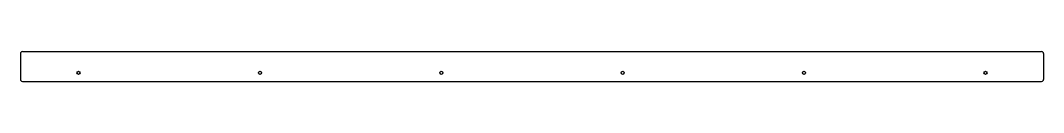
# Model space of a CAD drawing. Extents: x 0 to 66.1, y 0 to 1.9.
import ezdxf

# ---------------------------------------------------------------- set-up
doc = ezdxf.new("R2010")
doc.units = 0
doc.header["$LTSCALE"] = 1.87
doc.layers.get('0').update_dxf_attribs({"linetype": 'CONTINUOUS'})
doc.layers.add('DTM_AXES', color=7, linetype='CONTINUOUS')

msp = doc.modelspace()

# ---------------------------------------------------------------- linework, layer by layer
at = {"color": 3, "linetype": 'CONTINUOUS'}
for p, q in [((0, 1.792), (0, 1.078)), ((0.125, 1.917), (65.949, 1.917)), ((66.074, 1.792), (66.074, 1.078)), ((0, 1.004), (0, 0.125)), ((66.074, 1.004), (66.074, 0.125)), ((0.125, 0), (65.949, 0))]:
    msp.add_line(p, q, dxfattribs=at)
for centre, start, end in [((0.125, 1.792), 90, 180), ((65.949, 1.792), 0, 90), ((0.125, 0.125), 180, 270), ((65.949, 0.125), 270, 0)]:
    msp.add_arc(centre, 0.125, start, end, dxfattribs=at)
at = {"layer": 'DTM_AXES', "color": 3, "linetype": 'CONTINUOUS'}
for p, q in [((0, 1.078), (0, 1.004)), ((66.074, 1.078), (66.074, 1.004))]:
    msp.add_line(p, q, dxfattribs=at)
for centre in [(3.75, 0.547), (15.465, 0.547), (27.18, 0.547), (38.894, 0.547), (50.609, 0.547), (62.324, 0.547)]:
    msp.add_circle(centre, 0.0995, dxfattribs=at)

doc.saveas('drawing.dxf')
